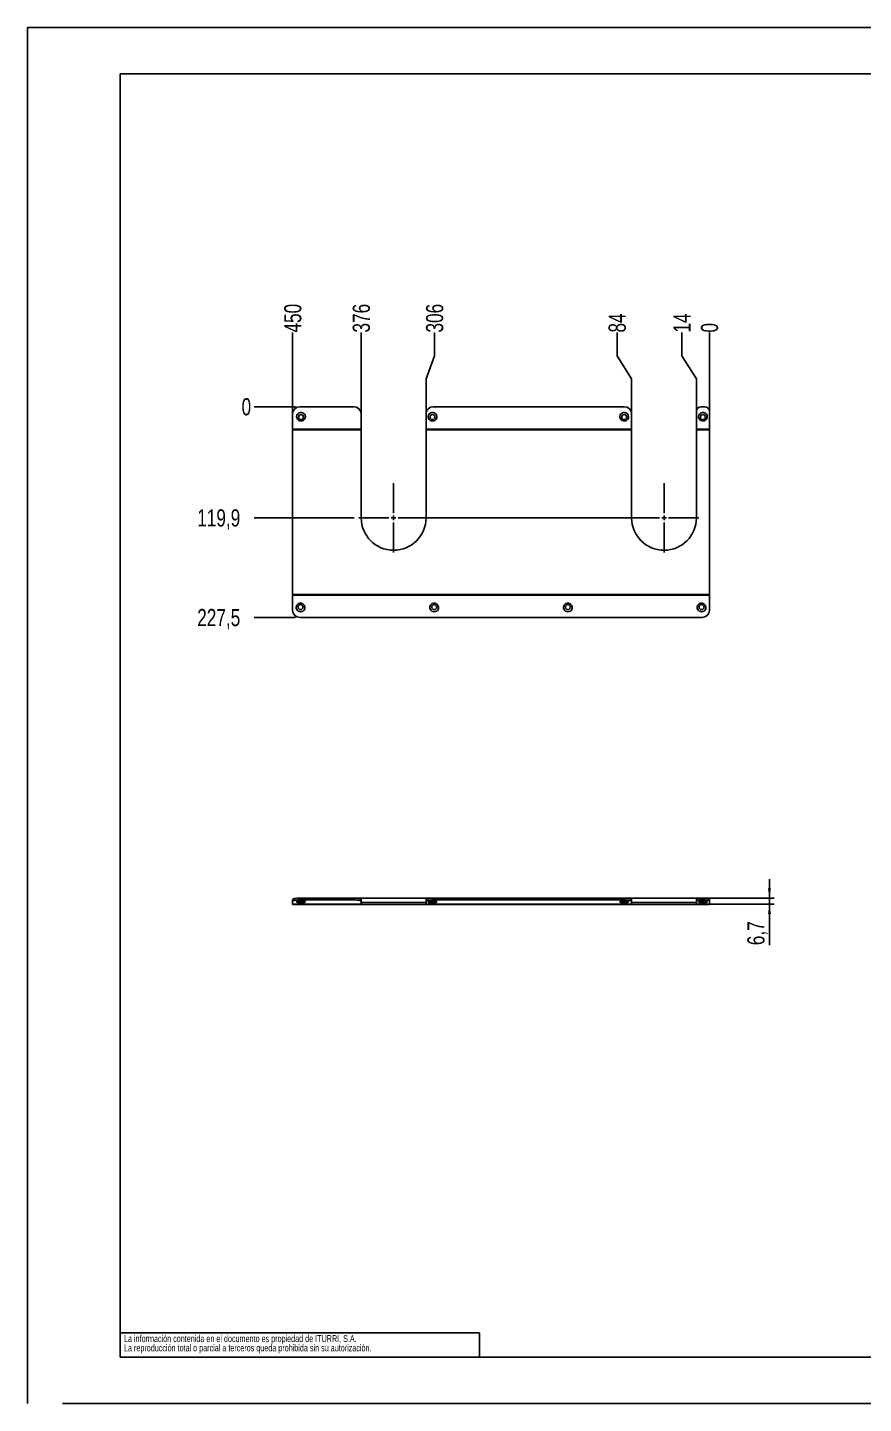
# Model space of a CAD drawing. Extents: x 0 to 791, y 0 to 626.
# Drawn here: x 0 to 180.5, y 0 to 297 of the extents above; entities that cross this region are included whole.
import ezdxf

# ---------------------------------------------------------------- set-up
doc = ezdxf.new("R2010")
doc.units = 0
doc.linetypes.add('SLD-CONTINUA', pattern=[0])
doc.layers.get('0').update_dxf_attribs({"linetype": 'CONTINUOUS'})
doc.layers.add('FORMATO', color=7, linetype='SLD-CONTINUA')
doc.layers.add('SLD-0', color=179, linetype='SLD-CONTINUA')
doc.styles.add('SLDTEXTSTYLE1', font='TXT', dxfattribs={"width": 0.75})
doc.styles.add('SLDTEXTSTYLE2', font='TXT', dxfattribs={"width": 0.666667})
doc.dimstyles.new('SLDDIMSTYLE0', dxfattribs={"dimtxt": 3.704167, "dimasz": 2.116667, "dimexe": 0, "dimexo": 0.0625, "dimgap": 0.926042, "dimtad": 0, "dimtih": 1, "dimtoh": 1, "dimdec": 0, "dimlfac": 5, "dimrnd": 1e-09, "dimdsep": 46, "dimtxsty": 'SLDTEXTSTYLE1', "dimblk1": 'NONE', "dimblk2": 'NONE', "dimsah": 1, "dimcen": 0.09, "dimadec": 0, "dimazin": 0, "dimtfac": 1, "dimtdec": 0, "dimtofl": 0, "dimtmove": 0, "dimatfit": 3, "dimldrblk": 'NONE', "dimfxl": 1, "dimtolj": 1, "dimtzin": 12, "dimarcsym": 0})
doc.dimstyles.new('SLDDIMSTYLE1', dxfattribs={"dimtxt": 3.704167, "dimasz": 2.116667, "dimexe": 0, "dimexo": 0.0625, "dimgap": 0.926042, "dimtad": 0, "dimtih": 1, "dimtoh": 1, "dimdec": 1, "dimlfac": 5, "dimrnd": 1e-09, "dimzin": 12, "dimdsep": 46, "dimtxsty": 'SLDTEXTSTYLE1', "dimblk1": 'NONE', "dimblk2": 'NONE', "dimsah": 1, "dimcen": 0.09, "dimadec": 0, "dimazin": 0, "dimtfac": 1, "dimtdec": 1, "dimtofl": 0, "dimtmove": 0, "dimatfit": 3, "dimldrblk": 'NONE', "dimfxl": 1, "dimtolj": 1, "dimtzin": 12, "dimarcsym": 0})
doc.dimstyles.new('SLDDIMSTYLE4', dxfattribs={"dimtxt": 3.704167, "dimasz": 2.116667, "dimexe": 0, "dimexo": 0.0625, "dimgap": 0.926042, "dimtad": 1, "dimdec": 1, "dimlfac": 5, "dimrnd": 1e-09, "dimzin": 12, "dimdsep": 46, "dimtxsty": 'SLDTEXTSTYLE1', "dimblk1": 'NONE', "dimblk2": 'NONE', "dimsah": 1, "dimcen": 0, "dimadec": 0, "dimazin": 0, "dimtfac": 1, "dimtdec": 1, "dimtofl": 0, "dimtmove": 0, "dimatfit": 3, "dimldrblk": 'NONE', "dimfxl": 1, "dimtolj": 1, "dimtzin": 12, "dimarcsym": 0})
doc.dimstyles.new('SLDDIMSTYLE5', dxfattribs={"dimtxt": 3.704167, "dimasz": 2.116667, "dimexe": 0, "dimexo": 0.0625, "dimgap": 0.926042, "dimtad": 1, "dimdec": 1, "dimlfac": 5, "dimrnd": 1e-09, "dimzin": 12, "dimdsep": 46, "dimtxsty": 'SLDTEXTSTYLE1', "dimblk1": 'NONE', "dimblk2": 'NONE', "dimsah": 1, "dimcen": 0, "dimadec": 0, "dimazin": 0, "dimtfac": 1, "dimtdec": 1, "dimtofl": 0, "dimtmove": 0, "dimatfit": 3, "dimldrblk": 'NONE', "dimfxl": 1, "dimtolj": 1, "dimtzin": 12, "dimarcsym": 0})
doc.dimstyles.new('SLDDIMSTYLE6', dxfattribs={"dimtxt": 3.704167, "dimasz": 2.116667, "dimexe": 0, "dimexo": 0.0625, "dimgap": 0.926042, "dimtad": 1, "dimdec": 1, "dimlfac": 5, "dimrnd": 1e-09, "dimzin": 12, "dimdsep": 46, "dimtxsty": 'SLDTEXTSTYLE1', "dimsah": 1, "dimcen": 0.09, "dimadec": 0, "dimazin": 0, "dimtfac": 1, "dimtdec": 1, "dimtmove": 0, "dimatfit": 0, "dimfxl": 1, "dimtolj": 1, "dimtzin": 12, "dimarcsym": 0})

# ---------------------------------------------------------------- blocks, each defined once
blk = doc.blocks.new('SW_NOTE_0_3')
at = {"layer": 'SLD-0', "color": 0, "char_height": 1.5, "attachment_point": 1, "style": 'SLDTEXTSTYLE1'}
for s, insert in [('La información contenida en el documento es propiedad de ITURRI, S.A.', (0, 1.93)), ('La reproducción total o parcial a terceros queda prohibida sin su autorización.', (0, -0.07))]:
    blk.add_mtext(s, dxfattribs=dict(at, insert=insert))
blk = doc.blocks.new('SW_NOTE_0_7')
at = {"layer": 'SLD-0', "color": 0, "char_height": 1.5, "attachment_point": 1, "style": 'SLDTEXTSTYLE1'}
for s, insert in [('La información contenida en el documento es propiedad de ITURRI, S.A.', (0, 1.93)), ('La reproducción total o parcial a terceros queda prohibida sin su autorización.', (0, -0.07))]:
    blk.add_mtext(s, dxfattribs=dict(at, insert=insert))
blk = doc.blocks.new('_D')
at = {"layer": 'FORMATO', "transparency": 16777216}
for p, q in [((147.26, 226.16), (147.26, 231.16)), ((147.26, 226.16), (147.26, 221.16)), ((147.26, 221.16), (147.26, 211.32))]:
    blk.add_line(p, q, dxfattribs=at)
at = {"layer": 'FORMATO', "transparency": 16777216, "insert": (145.43, 231.16), "char_height": 3.7, "attachment_point": 1, "rotation": 90, "style": 'SLDTEXTSTYLE1'}
blk.add_mtext('0', dxfattribs=at)
blk = doc.blocks.new('_NONE')
blk = doc.blocks.new('_D_1')
at = {"layer": 'FORMATO', "color": 7, "transparency": 16777216}
for p, q in [((141.32, 226.16), (141.32, 231.16)), ((141.32, 226.16), (144.46, 221.16)), ((144.46, 221.16), (144.46, 211.32))]:
    blk.add_line(p, q, dxfattribs=at)
at = {"layer": 'FORMATO', "color": 7, "transparency": 16777216, "insert": (139.49, 231.16), "char_height": 3.704, "attachment_point": 1, "rotation": 90, "style": 'SLDTEXTSTYLE1'}
blk.add_mtext('14', dxfattribs=at)
blk = doc.blocks.new('_D_2')
at = {"layer": 'FORMATO', "color": 7, "transparency": 16777216}
for p, q in [((127.32, 226.16), (127.32, 231.16)), ((127.32, 226.16), (130.46, 221.16)), ((130.46, 221.16), (130.46, 211.32))]:
    blk.add_line(p, q, dxfattribs=at)
at = {"layer": 'FORMATO', "color": 7, "transparency": 16777216, "insert": (125.49, 231.16), "char_height": 3.704, "attachment_point": 1, "rotation": 90, "style": 'SLDTEXTSTYLE1'}
blk.add_mtext('84', dxfattribs=at)
blk = doc.blocks.new('_D_3')
at = {"layer": 'FORMATO', "color": 7, "transparency": 16777216}
for p, q in [((87.9, 226.16), (87.9, 231.16)), ((87.9, 226.16), (86.06, 221.16)), ((86.06, 221.16), (86.06, 211.17))]:
    blk.add_line(p, q, dxfattribs=at)
at = {"layer": 'FORMATO', "color": 7, "transparency": 16777216, "insert": (86.07, 231.16), "char_height": 3.704, "attachment_point": 1, "rotation": 90, "style": 'SLDTEXTSTYLE1'}
blk.add_mtext('306', dxfattribs=at)
blk = doc.blocks.new('_D_4')
at = {"layer": 'FORMATO', "color": 7, "transparency": 16777216}
blk.add_line((72.06, 211.32), (72.06, 231.16), dxfattribs=at)
at = {"layer": 'FORMATO', "color": 7, "transparency": 16777216, "insert": (70.23, 231.16), "char_height": 3.704, "attachment_point": 1, "rotation": 90, "style": 'SLDTEXTSTYLE1'}
blk.add_mtext('376', dxfattribs=at)
blk = doc.blocks.new('_D_5')
at = {"layer": 'FORMATO', "color": 7, "transparency": 16777216}
blk.add_line((57.26, 211.32), (57.26, 231.16), dxfattribs=at)
at = {"layer": 'FORMATO', "color": 7, "transparency": 16777216, "insert": (55.43, 231.16), "char_height": 3.704, "attachment_point": 1, "rotation": 90, "style": 'SLDTEXTSTYLE1'}
blk.add_mtext('450', dxfattribs=at)
blk = doc.blocks.new('_D_6')
at = {"layer": 'FORMATO', "transparency": 16777216}
blk.add_line((57.86, 215.16), (48.96, 215.16), dxfattribs=at)
at = {"layer": 'FORMATO', "transparency": 16777216, "insert": (46.23, 216.99), "char_height": 3.7, "attachment_point": 1, "style": 'SLDTEXTSTYLE1'}
blk.add_mtext('0', dxfattribs=at)
blk = doc.blocks.new('_D_7')
at = {"layer": 'FORMATO', "color": 7, "transparency": 16777216}
blk.add_line((70.56, 191.17), (48.96, 191.17), dxfattribs=at)
at = {"layer": 'FORMATO', "color": 7, "transparency": 16777216, "insert": (36.65, 193), "char_height": 3.704, "attachment_point": 1, "style": 'SLDTEXTSTYLE1'}
blk.add_mtext('119,9', dxfattribs=at)
blk = doc.blocks.new('_D_8')
at = {"layer": 'FORMATO', "color": 7, "transparency": 16777216}
blk.add_line((57.86, 169.66), (48.96, 169.66), dxfattribs=at)
at = {"layer": 'FORMATO', "color": 7, "transparency": 16777216, "insert": (36.65, 171.49), "char_height": 3.704, "attachment_point": 1, "style": 'SLDTEXTSTYLE1'}
blk.add_mtext('227,5', dxfattribs=at)
blk = doc.blocks.new('SW_CENTERMARKSYMBOL_0')
at = {"layer": 'FORMATO', "color": 0}
for p, q in [((0, 1), (0, 7.5)), ((58.4, 1), (58.4, 7.5)), ((-1, 0), (-7.5, 0)), ((0, 0), (-0.5, 0)), ((0, 0), (0, 0.5)), ((0, 0), (0, -0.5)), ((0, 0), (0.5, 0)), ((1, 0), (57.4, 0)), ((58.4, 0), (57.9, 0)), ((58.4, 0), (58.4, 0.5)), ((58.4, 0), (58.4, -0.5)), ((58.4, 0), (58.9, 0)), ((59.4, 0), (65.9, 0)), ((0, -1), (0, -7.5)), ((58.4, -1), (58.4, -7.5))]:
    blk.add_line(p, q, dxfattribs=at)
blk = doc.blocks.new('_D_24')
at = {"layer": 'FORMATO', "color": 7, "transparency": 16777216, "char_height": 3.704, "attachment_point": 1, "rotation": 325.1697}
for s, insert, style in [('R5', (287.41, 256.38), 'SLDTEXTSTYLE1'), ('x 2', (293.25, 252.31), 'SLDTEXTSTYLE2')]:
    blk.add_mtext(s, dxfattribs=dict(at, insert=insert, style=style))
blk = doc.blocks.new('_D_25')
at = {"layer": 'FORMATO', "color": 7, "transparency": 16777216, "char_height": 3.704, "attachment_point": 1, "rotation": 40.721}
for s, insert, style in [('x 6', (294.28, 142.66), 'SLDTEXTSTYLE2'), ('R8', (288.88, 138.01), 'SLDTEXTSTYLE1')]:
    blk.add_mtext(s, dxfattribs=dict(at, insert=insert, style=style))
blk = doc.blocks.new('_D_26')
at = {"layer": 'FORMATO', "color": 7, "transparency": 16777216}
for p, q in [((160.23, 109.08), (160.23, 113.15)), ((145.46, 107.74), (161.23, 107.74)), ((146.66, 109.08), (161.23, 109.08)), ((160.23, 107.74), (160.23, 109.08)), ((160.23, 107.74), (160.23, 98.92))]:
    blk.add_line(p, q, dxfattribs=at)
for points in [[(160.23, 109.08), (160.55, 111.2), (159.9, 111.2)], [(160.23, 107.74), (159.9, 105.62), (160.55, 105.62)]]:
    blk.add_solid(points, dxfattribs=at)
at = {"layer": 'FORMATO', "color": 7, "transparency": 16777216, "insert": (155.45, 98.92), "char_height": 3.704, "attachment_point": 1, "rotation": 90, "style": 'SLDTEXTSTYLE1'}
blk.add_mtext('6,7', dxfattribs=at)

msp = doc.modelspace()

# ---------------------------------------------------------------- linework, layer by layer
at = {"color": 7, "linetype": 'SLD-CONTINUA'}
for p, q in [((0, 297), (420, 297)), ((0, 297), (0, -0.001349)), ((410, 287), (20, 287)), ((20, 10), (20, 287)), ((58.862811, 215.155934), (70.462811, 215.155934)), ((87.662811, 215.155934), (128.862811, 215.155934)), ((144.462811, 214.174307), (144.462811, 210.323414)), ((145.462811, 215.155934), (146.262811, 215.155934)), ((147.262811, 214.174307), (147.262811, 210.323414)), ((57.262811, 210.323414), (57.262811, 213.58533)), ((72.062811, 210.323414), (72.062811, 213.58533)), ((86.062811, 213.58533), (86.062811, 210.323414)), ((130.462811, 210.323414), (130.462811, 213.58533)), ((57.262811, 210.170767), (57.262811, 210.323414)), ((72.062811, 210.323414), (57.262811, 210.323414)), ((72.062811, 210.170767), (57.262811, 210.170767)), ((57.262811, 210.170767), (57.262811, 174.640473)), ((72.062811, 210.323414), (72.062811, 210.170767)), ((72.062811, 210.170767), (72.062811, 191.170767)), ((86.062811, 210.170767), (86.062811, 210.323414)), ((130.462811, 210.323414), (86.062811, 210.323414)), ((86.062811, 191.170767), (86.062811, 210.170767)), ((130.462811, 210.170767), (86.062811, 210.170767)), ((130.462811, 210.323414), (130.462811, 210.170767)), ((130.462811, 210.170767), (130.462811, 191.170767)), ((147.262811, 210.323414), (144.462811, 210.323414)), ((144.462811, 210.170767), (144.462811, 210.323414)), ((147.262811, 210.170767), (144.462811, 210.170767)), ((144.462811, 191.170767), (144.462811, 210.170767)), ((147.262811, 210.323414), (147.262811, 210.170767)), ((147.262811, 174.640473), (147.262811, 210.170767)), ((57.262811, 174.640473), (147.262811, 174.640473)), ((57.262811, 174.487825), (57.262811, 174.640473)), ((147.262811, 174.487825), (57.262811, 174.487825)), ((57.262811, 171.225909), (57.262811, 174.487825)), ((147.262811, 174.640473), (147.262811, 174.487825)), ((147.262811, 174.487825), (147.262811, 171.225909)), ((145.662811, 169.655305), (58.862811, 169.655305)), ((57.262811, 108.384134), (57.262811, 108.776785)), ((57.262811, 107.750082), (57.262811, 108.384134)), ((72.062811, 107.750082), (57.262811, 107.750082)), ((57.262811, 107.735384), (57.262811, 107.750082)), ((72.062811, 107.735384), (57.262811, 107.735384)), ((58.862811, 109.08208), (58.862811, 108.689429)), ((58.862811, 109.08208), (70.462811, 109.08208)), ((58.862811, 108.689429), (70.462811, 108.689429)), ((70.462811, 108.689429), (70.462811, 109.08208)), ((87.662811, 109.08208), (70.462811, 109.08208)), ((72.062811, 108.776785), (72.062811, 108.384134)), ((72.062811, 107.750082), (72.062811, 108.384134)), ((86.062811, 108.142733), (72.062811, 108.142733)), ((72.062811, 108.135384), (86.062811, 108.135384)), ((72.062811, 107.750082), (72.062811, 107.735384)), ((72.062811, 107.735384), (86.062811, 107.735384)), ((86.062811, 108.384134), (86.062811, 108.776785)), ((86.062811, 108.384134), (86.062811, 107.750082)), ((130.462811, 107.750082), (86.062811, 107.750082)), ((86.062811, 107.735384), (86.062811, 107.750082)), ((130.462811, 107.735384), (86.062811, 107.735384)), ((87.662811, 109.08208), (87.662811, 108.689429)), ((87.662811, 109.08208), (128.862811, 109.08208)), ((87.662811, 108.689429), (128.862811, 108.689429)), ((128.862811, 108.689429), (128.862811, 109.08208)), ((145.462811, 109.08208), (128.862811, 109.08208)), ((130.462811, 108.776785), (130.462811, 108.384134)), ((130.462811, 107.750082), (130.462811, 108.384134)), ((144.462811, 108.142733), (130.462811, 108.142733)), ((130.462811, 108.135384), (144.462811, 108.135384)), ((130.462811, 107.750082), (130.462811, 107.735384)), ((130.462811, 107.735384), (144.462811, 107.735384)), ((144.462811, 108.49862), (144.462811, 108.891271)), ((144.462811, 108.49862), (144.462811, 107.750082)), ((147.262811, 107.750082), (144.462811, 107.750082)), ((144.462811, 107.735384), (144.462811, 107.750082)), ((147.262811, 107.735384), (144.462811, 107.735384)), ((145.462811, 109.08208), (145.462811, 108.689429)), ((145.462811, 109.08208), (146.262811, 109.08208)), ((145.462811, 108.689429), (146.262811, 108.689429)), ((146.262811, 108.689429), (146.262811, 109.08208)), ((147.262811, 108.891271), (147.262811, 108.49862)), ((147.262811, 108.49862), (147.262811, 107.750082)), ((147.262811, 107.750082), (147.262811, 107.735384)), ((20, 10), (410, 10)), ((7.530618, 0), (420, 0))]:
    msp.add_line(p, q, dxfattribs=at)
at = {"color": 7, "linetype": 'SLD-CONTINUA', "flags": 128}
for points in [[(59.062811, 212.073625), (59.31642, 212.107842), (59.55122, 212.207956), (59.749797, 212.366542), (59.897423, 212.571839), (59.98315, 212.808619), (60.00062, 213.059323), (59.948537, 213.305357), (59.830763, 213.528474), (59.656034, 213.712126), (59.437308, 213.842692), (59.190808, 213.910489), (58.934815, 213.910489), (58.688314, 213.842692), (58.469589, 213.712126), (58.29486, 213.528474), (58.177086, 213.305357), (58.125003, 213.059323), (58.142472, 212.808619), (58.228199, 212.571839), (58.375825, 212.366542), (58.574402, 212.207956), (58.809202, 212.107842), (59.062811, 212.073625)], [(87.462811, 212.073625), (87.71642, 212.107842), (87.95122, 212.207956), (88.149797, 212.366542), (88.297423, 212.571839), (88.38315, 212.808619), (88.40062, 213.059323), (88.348537, 213.305357), (88.230763, 213.528474), (88.056034, 213.712126), (87.837308, 213.842692), (87.590808, 213.910489), (87.334815, 213.910489), (87.088314, 213.842692), (86.869589, 213.712126), (86.69486, 213.528474), (86.577086, 213.305357), (86.525003, 213.059323), (86.542472, 212.808619), (86.628199, 212.571839), (86.775825, 212.366542), (86.974402, 212.207956), (87.209202, 212.107842), (87.462811, 212.073625)], [(128.862811, 212.073625), (129.11642, 212.107842), (129.35122, 212.207956), (129.549797, 212.366542), (129.697423, 212.571839), (129.78315, 212.808619), (129.80062, 213.059323), (129.748537, 213.305357), (129.630763, 213.528474), (129.456034, 213.712126), (129.237308, 213.842692), (128.990808, 213.910489), (128.734815, 213.910489), (128.488314, 213.842692), (128.269589, 213.712126), (128.09486, 213.528474), (127.977086, 213.305357), (127.925003, 213.059323), (127.942472, 212.808619), (128.028199, 212.571839), (128.175825, 212.366542), (128.374402, 212.207956), (128.609202, 212.107842), (128.862811, 212.073625)], [(145.862811, 212.073625), (146.11642, 212.107842), (146.35122, 212.207956), (146.549797, 212.366542), (146.697423, 212.571839), (146.78315, 212.808619), (146.80062, 213.059323), (146.748537, 213.305357), (146.630763, 213.528474), (146.456034, 213.712126), (146.237308, 213.842692), (145.990808, 213.910489), (145.734815, 213.910489), (145.488314, 213.842692), (145.269589, 213.712126), (145.09486, 213.528474), (144.977086, 213.305357), (144.925003, 213.059323), (144.942472, 212.808619), (145.028199, 212.571839), (145.175825, 212.366542), (145.374402, 212.207956), (145.609202, 212.107842), (145.862811, 212.073625)], [(58.962811, 170.892156), (59.21642, 170.926373), (59.45122, 171.026487), (59.649797, 171.185073), (59.797423, 171.39037), (59.88315, 171.62715), (59.90062, 171.877854), (59.848537, 172.123888), (59.730763, 172.347005), (59.556034, 172.530657), (59.337308, 172.661223), (59.090808, 172.72902), (58.834815, 172.72902), (58.588314, 172.661223), (58.369589, 172.530657), (58.19486, 172.347005), (58.077086, 172.123888), (58.025003, 171.877854), (58.042472, 171.62715), (58.128199, 171.39037), (58.275825, 171.185073), (58.474402, 171.026487), (58.709202, 170.926373), (58.962811, 170.892156)], [(87.829478, 170.892156), (88.083087, 170.926373), (88.317887, 171.026487), (88.516464, 171.185073), (88.66409, 171.39037), (88.749817, 171.62715), (88.767287, 171.877854), (88.715203, 172.123888), (88.59743, 172.347005), (88.422701, 172.530657), (88.203975, 172.661223), (87.957475, 172.72902), (87.701481, 172.72902), (87.454981, 172.661223), (87.236255, 172.530657), (87.061526, 172.347005), (86.943753, 172.123888), (86.891669, 171.877854), (86.909139, 171.62715), (86.994866, 171.39037), (87.142492, 171.185073), (87.341069, 171.026487), (87.575869, 170.926373), (87.829478, 170.892156)], [(116.696145, 170.892156), (116.949754, 170.926373), (117.184553, 171.026487), (117.38313, 171.185073), (117.530757, 171.39037), (117.616484, 171.62715), (117.633953, 171.877854), (117.58187, 172.123888), (117.464096, 172.347005), (117.289367, 172.530657), (117.070642, 172.661223), (116.824141, 172.72902), (116.568148, 172.72902), (116.321648, 172.661223), (116.102922, 172.530657), (115.928193, 172.347005), (115.810419, 172.123888), (115.758336, 171.877854), (115.775806, 171.62715), (115.861532, 171.39037), (116.009159, 171.185073), (116.207736, 171.026487), (116.442536, 170.926373), (116.696145, 170.892156)], [(145.562811, 170.892156), (145.81642, 170.926373), (146.05122, 171.026487), (146.249797, 171.185073), (146.397423, 171.39037), (146.48315, 171.62715), (146.50062, 171.877854), (146.448537, 172.123888), (146.330763, 172.347005), (146.156034, 172.530657), (145.937308, 172.661223), (145.690808, 172.72902), (145.434815, 172.72902), (145.188314, 172.661223), (144.969589, 172.530657), (144.79486, 172.347005), (144.677086, 172.123888), (144.625003, 171.877854), (144.642472, 171.62715), (144.728199, 171.39037), (144.875825, 171.185073), (145.074402, 171.026487), (145.309202, 170.926373), (145.562811, 170.892156)], [(57.262811, 108.776785), (57.293555, 108.836345), (57.384604, 108.893616), (57.53246, 108.946398), (57.73144, 108.992661), (57.973899, 109.030628), (58.250518, 109.05884), (58.550667, 109.076213), (58.862811, 109.08208)], [(58.862811, 108.689429), (58.550667, 108.683563), (58.250518, 108.66619), (57.973899, 108.637977), (57.73144, 108.60001), (57.53246, 108.553747), (57.384604, 108.500965), (57.293555, 108.443694), (57.262811, 108.384134)], [(59.062811, 108.090288), (59.31642, 108.09694), (59.55122, 108.1164), (59.749797, 108.147226), (59.897423, 108.187131), (59.98315, 108.233157), (60.00062, 108.281889), (59.948537, 108.329713), (59.830763, 108.373083), (59.656034, 108.408781), (59.437308, 108.43416), (59.190808, 108.447339), (58.934815, 108.447339), (58.688314, 108.43416), (58.469589, 108.408781), (58.29486, 108.373083), (58.177086, 108.329713), (58.125003, 108.281889), (58.142472, 108.233157), (58.228199, 108.187131), (58.375825, 108.147226), (58.574402, 108.1164), (58.809202, 108.09694), (59.062811, 108.090288)], [(70.462811, 109.08208), (70.774956, 109.076213), (71.075105, 109.05884), (71.351724, 109.030628), (71.594182, 108.992661), (71.793163, 108.946398), (71.941018, 108.893616), (72.032068, 108.836345), (72.062811, 108.776785)], [(72.062811, 108.384134), (72.032068, 108.443694), (71.941018, 108.500965), (71.793163, 108.553747), (71.594182, 108.60001), (71.351724, 108.637977), (71.075105, 108.66619), (70.774956, 108.683563), (70.462811, 108.689429)], [(86.062811, 108.776785), (86.093555, 108.836345), (86.184604, 108.893616), (86.33246, 108.946398), (86.53144, 108.992661), (86.773899, 109.030628), (87.050518, 109.05884), (87.350667, 109.076213), (87.662811, 109.08208)], [(87.662811, 108.689429), (87.350667, 108.683563), (87.050518, 108.66619), (86.773899, 108.637977), (86.53144, 108.60001), (86.33246, 108.553747), (86.184604, 108.500965), (86.093555, 108.443694), (86.062811, 108.384134)], [(87.462811, 108.090288), (87.71642, 108.09694), (87.95122, 108.1164), (88.149797, 108.147226), (88.297423, 108.187131), (88.38315, 108.233157), (88.40062, 108.281889), (88.348537, 108.329713), (88.230763, 108.373083), (88.056034, 108.408781), (87.837308, 108.43416), (87.590808, 108.447339), (87.334815, 108.447339), (87.088314, 108.43416), (86.869589, 108.408781), (86.69486, 108.373083), (86.577086, 108.329713), (86.525003, 108.281889), (86.542472, 108.233157), (86.628199, 108.187131), (86.775825, 108.147226), (86.974402, 108.1164), (87.209202, 108.09694), (87.462811, 108.090288)], [(128.862811, 108.090288), (129.11642, 108.09694), (129.35122, 108.1164), (129.549797, 108.147226), (129.697423, 108.187131), (129.78315, 108.233157), (129.80062, 108.281889), (129.748537, 108.329713), (129.630763, 108.373083), (129.456034, 108.408781), (129.237308, 108.43416), (128.990808, 108.447339), (128.734815, 108.447339), (128.488314, 108.43416), (128.269589, 108.408781), (128.09486, 108.373083), (127.977086, 108.329713), (127.925003, 108.281889), (127.942472, 108.233157), (128.028199, 108.187131), (128.175825, 108.147226), (128.374402, 108.1164), (128.609202, 108.09694), (128.862811, 108.090288)], [(128.862811, 109.08208), (129.174956, 109.076213), (129.475105, 109.05884), (129.751724, 109.030628), (129.994182, 108.992661), (130.193163, 108.946398), (130.341018, 108.893616), (130.432068, 108.836345), (130.462811, 108.776785)], [(130.462811, 108.384134), (130.432068, 108.443694), (130.341018, 108.500965), (130.193163, 108.553747), (129.994182, 108.60001), (129.751724, 108.637977), (129.475105, 108.66619), (129.174956, 108.683563), (128.862811, 108.689429)], [(144.462811, 108.891271), (144.482026, 108.928496), (144.538932, 108.96429), (144.631342, 108.997278), (144.755704, 109.026193), (144.907241, 109.049922), (145.080128, 109.067555), (145.267721, 109.078413), (145.462811, 109.08208)], [(145.462811, 108.689429), (145.267721, 108.685762), (145.080128, 108.674904), (144.907241, 108.657272), (144.755704, 108.633542), (144.631342, 108.604628), (144.538932, 108.571639), (144.482026, 108.535845), (144.462811, 108.49862)], [(145.862811, 108.090288), (146.11642, 108.09694), (146.35122, 108.1164), (146.549797, 108.147226), (146.697423, 108.187131), (146.78315, 108.233157), (146.80062, 108.281889), (146.748537, 108.329713), (146.630763, 108.373083), (146.456034, 108.408781), (146.237308, 108.43416), (145.990808, 108.447339), (145.734815, 108.447339), (145.488314, 108.43416), (145.269589, 108.408781), (145.09486, 108.373083), (144.977086, 108.329713), (144.925003, 108.281889), (144.942472, 108.233157), (145.028199, 108.187131), (145.175825, 108.147226), (145.374402, 108.1164), (145.609202, 108.09694), (145.862811, 108.090288)], [(146.262811, 109.08208), (146.457902, 109.078413), (146.645495, 109.067555), (146.818381, 109.049922), (146.969918, 109.026193), (147.094281, 108.997278), (147.186691, 108.96429), (147.243597, 108.928496), (147.262811, 108.891271)], [(147.262811, 108.49862), (147.243597, 108.535845), (147.186691, 108.571639), (147.094281, 108.604628), (146.969918, 108.633542), (146.818381, 108.657272), (146.645495, 108.674904), (146.457902, 108.685762), (146.262811, 108.689429)]]:
    msp.add_lwpolyline(points, dxfattribs=at)
at = {"color": 7, "linetype": 'SLD-CONTINUA'}
for centre in [(59.060543, 212.913041), (87.460543, 212.913041), (128.860543, 212.913041), (145.860543, 212.913041), (58.960543, 171.898199), (87.827209, 171.898199), (116.693876, 171.898199), (145.560543, 171.898199)]:
    msp.add_circle(centre, 0.537073, dxfattribs=at)
for centre, radius, start, end in [((58.848248, 213.570495), 1.585506, 89.47371804, 179.4638675), ((70.477374, 213.570495), 1.585506, 0.5361325, 90.52628196), ((87.648248, 213.570495), 1.585506, 89.47371804, 179.4638675), ((128.877374, 213.570495), 1.585506, 0.5361325, 90.52628196), ((145.453709, 214.165034), 0.990941, 89.47371804, 179.4638675), ((146.271913, 214.165034), 0.990941, 0.5361325, 90.52628196), ((79.062811, 191.170767), 7, 180, 0), ((137.462811, 191.170767), 7, 180, 0), ((58.848248, 171.240745), 1.585506, 180.5361325, 270.52628196), ((145.677374, 171.240745), 1.585506, 269.47371804, 359.4638675)]:
    msp.add_arc(centre, radius, start, end, dxfattribs=at)
at = {"layer": 'SLD-0'}
for p, q in [((20.002218, 15.245155), (97.628673, 15.245155)), ((97.628673, 15.245155), (97.628673, 10))]:
    msp.add_line(p, q, dxfattribs=at)

# ---------------------------------------------------------------- block references
at = {"layer": 'FORMATO', "color": 7}
msp.add_blockref('SW_CENTERMARKSYMBOL_0', (79.062811, 191.170767), dxfattribs=at)
at = {"layer": 'SLD-0'}
for name in ['SW_NOTE_0_3', 'SW_NOTE_0_7']:
    msp.add_blockref(name, (20.837834, 12.819204), dxfattribs=at)

# ---------------------------------------------------------------- dimensions: what is measured, and where the dimension line sits
at = {"layer": 'FORMATO', "color": 7}
for center, text, dimstyle, picture, middle in [((308.063404, 236.222713), '<> x 2', 'SLDDIMSTYLE4', '_D_24', (290.09967, 248.721922)), ((308.663404, 148.822713), '<> x 6', 'SLDDIMSTYLE5', '_D_25', (296.870815, 138.671955))]:
    dim = msp.add_radius_dim(center=center, mpoint=(0, 0), text=text, dimstyle=dimstyle, dxfattribs=at)
    dim.commit()
    dim.dimension.update_dxf_attribs({"geometry": picture, "text_midpoint": middle, "dimtype": 164})
for feature_location, offset, dtype, origin, picture, middle in [((57.262811, 210.323414), (0, 20.83252), 1, (147.262811, 210.323414), '_D_5', (57.262811, 235.261386)), ((72.062811, 210.323414), (0, 20.83252), 1, (147.262811, 210.323414), '_D_4', (72.062811, 235.261386)), ((86.062811, 210.170767), (1.836001, 20.985167), 1, (147.262811, 210.323414), '_D_3', (87.898812, 235.261386)), ((130.462811, 210.323414), (-3.140092, 20.83252), 1, (147.262811, 210.323414), '_D_2', (127.322719, 233.892902)), ((144.462811, 210.323414), (-3.144364, 20.83252), 1, (147.262811, 210.323414), '_D_1', (141.318447, 233.892902)), ((71.562811, 191.170767), (-22.598199, 0), 0, (58.862811, 215.155934), '_D_7', (42.80815, 191.170767)), ((58.862811, 169.655305), (-9.898199, 0), 0, (58.862811, 215.155934), '_D_8', (42.80815, 169.655305))]:
    dim = msp.add_ordinate_dim(feature_location=feature_location, offset=offset, dtype=dtype, origin=origin, dimstyle='SLDDIMSTYLE1', dxfattribs=at)
    dim.commit()
    dim.dimension.update_dxf_attribs({"geometry": picture, "text_midpoint": middle})
at = {"layer": 'FORMATO'}
for feature_location, offset, dtype, origin, picture, middle in [((147.2628112459, 210.323414028), (0, 20.8325199595), 1, (147.2628112459, 210.323414028), '_D', (147.2628112459, 232.5244177488)), ((58.8628112459, 215.1559339875), (-9.8981986168, 0), 0, (58.8628112459, 215.1559339875), '_D_6', (47.5961288677, 215.1559339875))]:
    dim = msp.add_ordinate_dim(feature_location=feature_location, offset=offset, dtype=dtype, origin=origin, dimstyle='SLDDIMSTYLE0', dxfattribs=at)
    dim.commit()
    dim.dimension.update_dxf_attribs({"geometry": picture, "text_midpoint": middle})
at = {"layer": 'FORMATO', "color": 7}
dim = msp.add_linear_dim(base=(160.227947, 109.08208), p1=(144.462811, 107.735384), p2=(145.662811, 109.08208), angle=90, dimstyle='SLDDIMSTYLE6', dxfattribs=at)
dim.commit()
dim.dimension.update_dxf_attribs({"geometry": '_D_26', "text_midpoint": (160.227947, 102.336828), "dimtype": 160})

doc.saveas('drawing.dxf')
